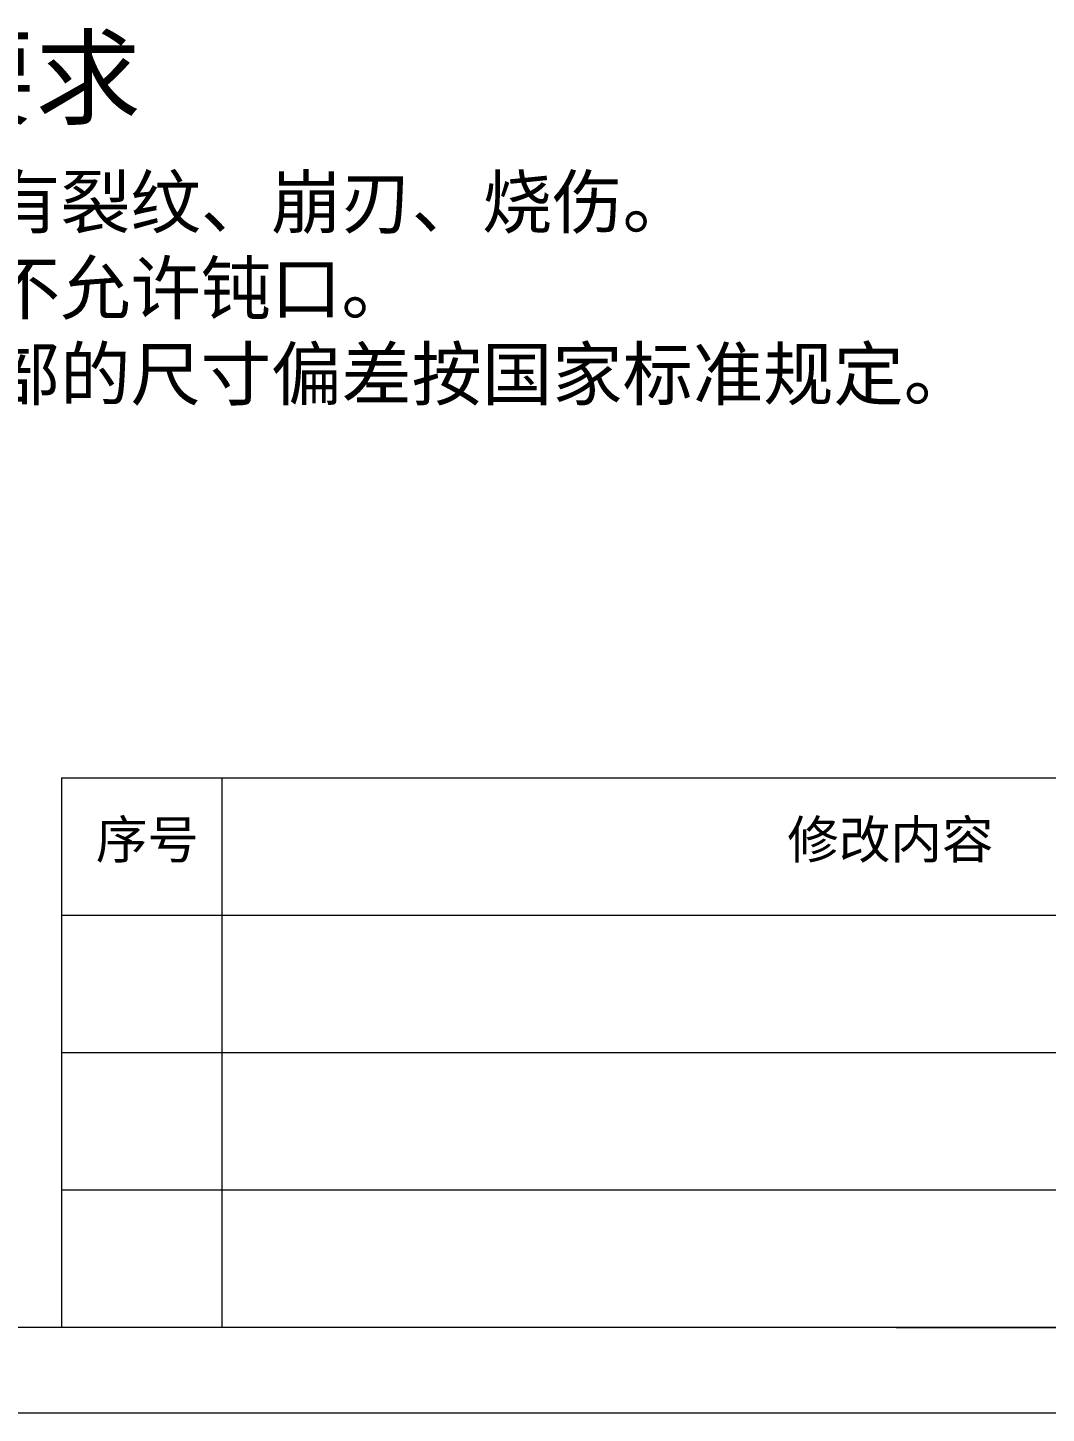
# Model space of a CAD drawing. Header units: millimetres. Extents: x 2328 to 2625, y 1016 to 1226.
# Drawn here: x 2405.6 to 2464.9, y 1020.8 to 1101.5 of the extents above; entities that cross this region are included whole.
import ezdxf
from ezdxf.enums import TextEntityAlignment as Align

# ---------------------------------------------------------------- set-up
doc = ezdxf.new("R2010")
doc.units = ezdxf.units.MM
doc.layers.add('图框', color=7, linetype='Continuous')
doc.styles.get("Standard").update_dxf_attribs({"font": 'arial.ttf'})
doc.styles.add('样式 1', font='simsunb.ttf')

# ---------------------------------------------------------------- blocks, each defined once
blk = doc.blocks.new('TYFrameXD')
at = {"layer": '图框', "color": 0, "lineweight": 9}
for p, q in [((79.935, 42), (174.46, 42)), ((89.269, 42), (89.269, 10)), ((79.937, 34), (174.46, 34))]:
    blk.add_line(p, q, dxfattribs=at)
at = {"layer": '图框', "lineweight": 9}
for p, q in [((79.935, 42), (79.935, 10)), ((79.937, 26), (174.46, 26)), ((79.937, 18), (174.46, 18)), ((128.528, 10), (10, 10)), ((287, 10), (128.528, 10)), ((292, 5), (5, 5))]:
    blk.add_line(p, q, dxfattribs=at)
at = {"layer": '图框', "color": 4, "lineweight": 9}
blk.add_line((128.528, 10), (287, 10), dxfattribs=at)
at = {"layer": '图框', "lineweight": 9, "char_height": 2.2, "width": 25.27091, "attachment_point": 1, "style": '样式 1'}
for s, insert in [('{\\fNSimSun|b0|i0|c134|p49;序号}', (81.937, 39.5)), ('{\\fNSimSun|b0|i0|c134|p49;修改内容}', (122.189, 39.5))]:
    blk.add_mtext(s, dxfattribs=dict(at, insert=insert))
at = {"layer": '图框', "style": '样式 1', "flags": 1}
for tag, height, p in [('被加工材料', 1.2, (258.353, 62.059)), ('工件类型', 1.2, (258.353, 58.881)), ('刀具材料', 1.2, (258.353, 55.947)), ('冷却', 1.2, (258.353, 52.926)), ('涂层', 1.2, (258.353, 49.718)), ('孔公差', 1.2, (258.353, 46.731)), ('通孔', 1.2, (258.353, 43.611)), ('设计', 1.73, (215.5, 38.5)), ('刀具名称', 1.73, (264.423, 38.5)), ('设计日期', 1.73, (215.5, 30)), ('刀具编号', 1.73, (264.423, 30)), ('客户名称', 1.73, (264.423, 23.5)), ('审核', 1.73, (215.5, 21.8)), ('客户编号', 1.73, (264.423, 20)), ('审核日期', 1.73, (215.5, 14)), ('图号', 1.73, (264.423, 14, 30))]:
    blk.add_attdef(tag, text='', height=height, dxfattribs=at).set_placement(p, align=Align.MIDDLE_CENTER)

msp = doc.modelspace()

# ---------------------------------------------------------------- block references
at = {"color": 0}
msp.add_blockref('TYFrameXD', (2327.5998, 1015.8341), dxfattribs=at)

# ---------------------------------------------------------------- texts
at = {"color": 3, "attachment_point": 1}
for s, insert, char_height, width in [('技术要求', (2387.5998, 1100.8341), 4.5, 30), ('1.不允许有裂纹、崩刃、烧伤。^J2.切削刃不允许钝口。^J3.工件局部的尺寸偏差按国家标准规定。', (2387.5998, 1092.8341), 3, 100)]:
    msp.add_mtext(s, dxfattribs=dict(at, insert=insert, char_height=char_height, width=width))

doc.saveas('drawing.dxf')
